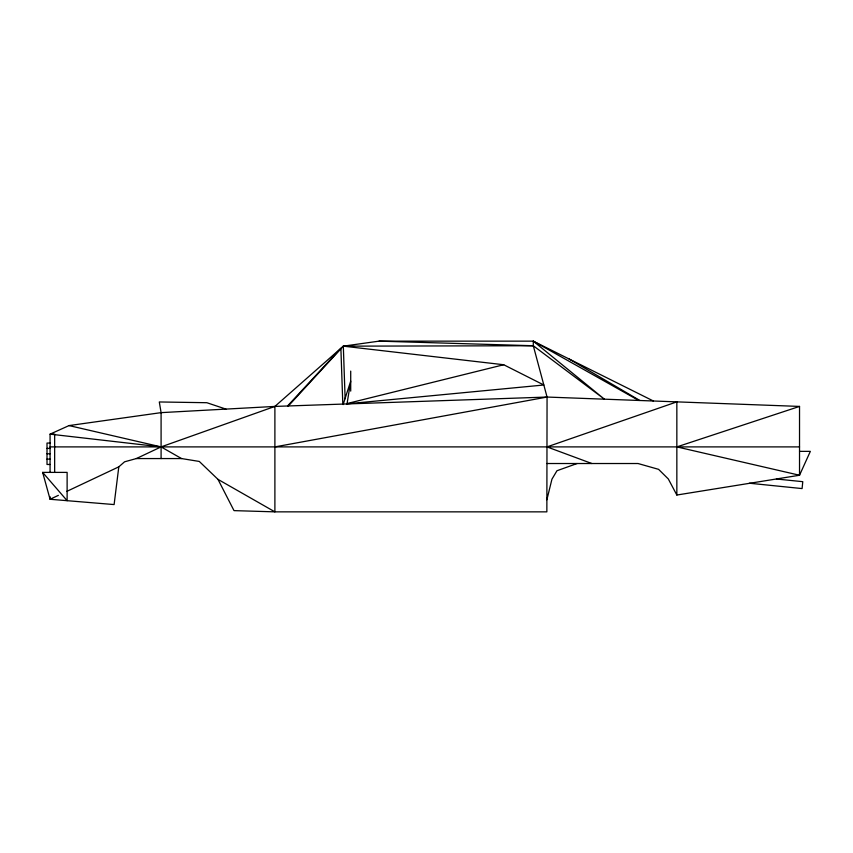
<?xml version="1.0" encoding="UTF-8"?>
<svg xmlns="http://www.w3.org/2000/svg" width="853" height="853" viewBox="0 0 853 853"><rect width="100%" height="100%" fill="white"/><g stroke="black" fill="none" stroke-linecap="round" stroke-linejoin="round"><path stroke-width="1.28" d="M136.352 458.562L161.089 446.897L274.89 406.423L343.322 346.158L379.052 341.147L533.296 341.147L533.296 345.742L547.061 397.05L546.858 511.853L274.89 511.853L234.01 510.627L217.984 479.375L199.282 461.441L181.54 458.562L136.352 458.562L124.581 461.804L118.802 466.847L66.662 491.445M118.802 466.847L114.11 504.571L50.071 499.272L42.65 472.391L67.12 472.391L67.12 500.679L42.65 472.391M346.979 404.183L350.711 381.099L343.109 404.599M546.88 499.762L551.934 479.205L556.966 470.739L577.118 463.52M288.378 405.953L343.322 346.158L533.296 345.742L604.436 399.183L533.296 341.147L653.377 400.995M287.546 405.985L340.901 348.28M58.367 495.358L50.071 499.272L50.071 496.713M546.944 463.52L638.012 463.52L658.591 469.342L668.315 478.97L676.845 495.028L799.528 475.249L799.528 406.423L547.061 397.05L274.89 406.423L161.089 412.639L69.04 425.583L50.071 434.145L50.071 472.391M799.528 406.423L676.845 446.897L799.528 475.249L810.35 451.365L799.528 451.365M346.595 403.682L503.718 364.743L543.83 385.002L346.627 403.874M274.89 446.897L547.061 397.05M50.071 443.059L47.011 443.059L47.011 464.469L50.071 464.469M50.071 446.897L799.528 446.897M47.011 448.411L50.071 448.411M47.011 453.764L50.071 453.764M47.011 459.117L50.071 459.117M379.052 341.147L533.296 345.742M776.422 479.002L802.78 481.678L802.087 488.577L749.36 483.224M503.718 364.743L343.322 346.158L345.124 398.735M181.54 458.562L161.089 446.897L50.071 434.145L54.656 434.145L54.656 472.391M69.04 425.583L161.089 446.897M225.917 409.099L206.842 402.712L159.308 401.966L161.089 412.639L161.089 458.562M591.833 463.52L546.976 446.897L676.845 401.87L676.845 495.028M533.296 341.147L638.758 400.452M217.984 479.375L274.89 511.853L274.89 406.423M569.058 358.974L639.846 400.494M340.901 348.781L342.81 404.087M350.711 371.108L350.711 391.101"/></g></svg>
